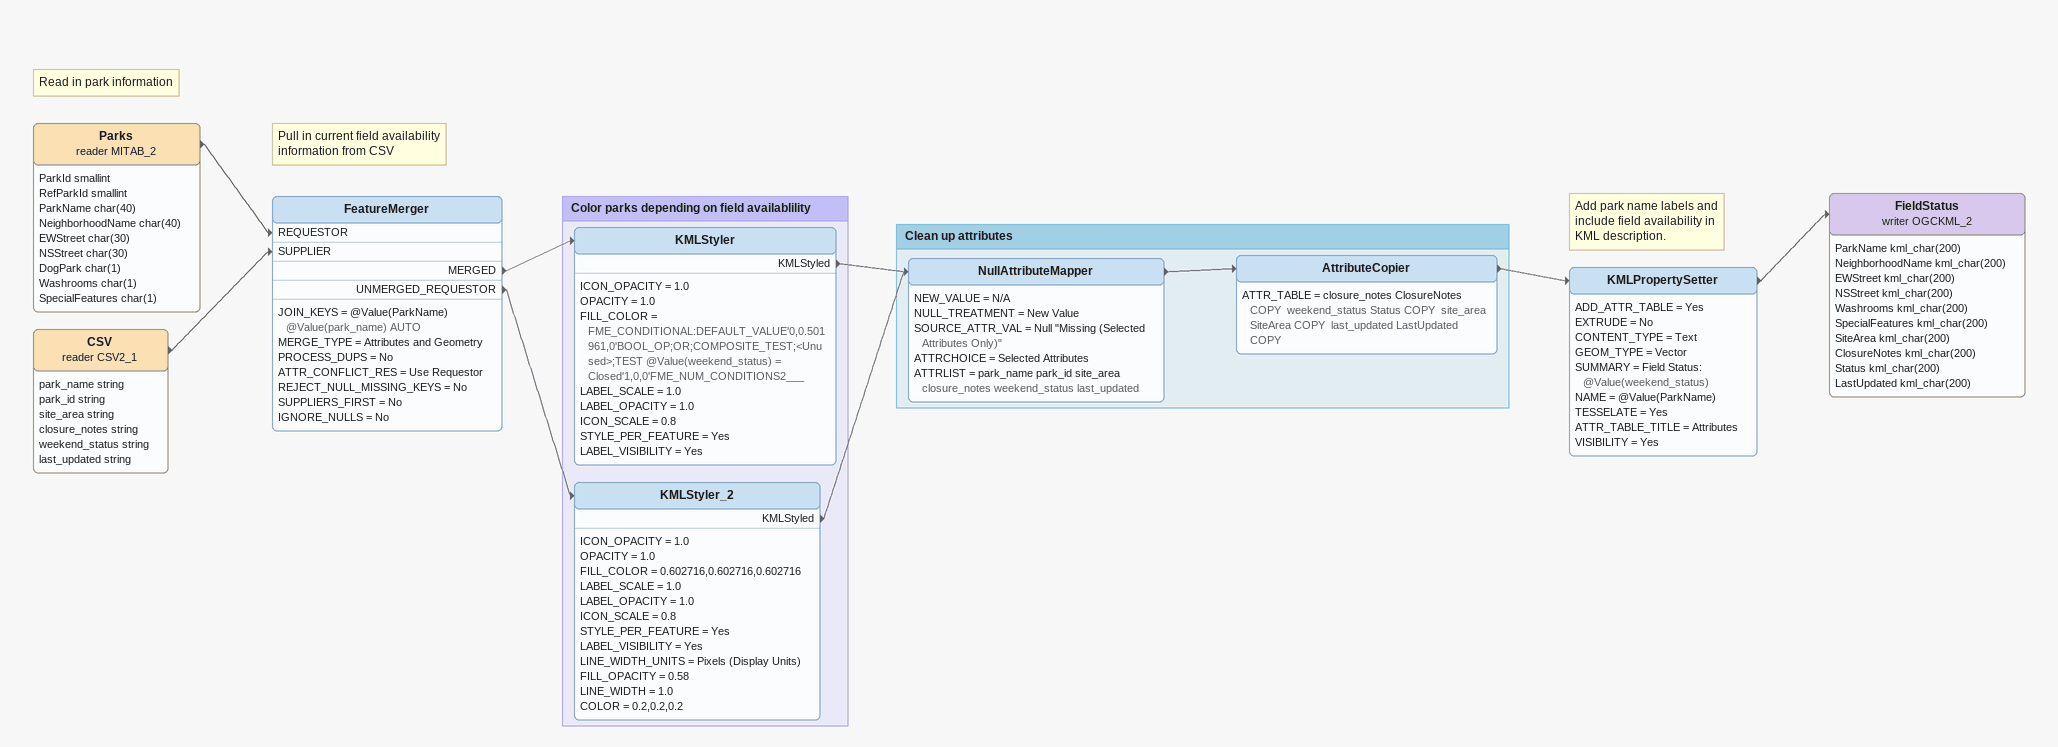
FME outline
Note: Read in park information
Parks (reader MITAB_2)
    attributes: ParkId smallint, RefParkId smallint, ParkName char(40), NeighborhoodName char(40), EWStreet char(30), NSStreet char(30), DogPark char(1), Washrooms char(1), SpecialFeatures char(1)
    -> FeatureMerger [REQUESTOR]
CSV (reader CSV2_1)
    attributes: park_name string, park_id string, site_area string, closure_notes string, weekend_status string, last_updated string
    -> FeatureMerger [SUPPLIER]
Note: Pull in current field availability / information from CSV
FeatureMerger
    JOIN_KEYS = @Value(ParkName) @Value(park_name) AUTO
    MERGE_TYPE = Attributes and Geometry
    PROCESS_DUPS = No
    ATTR_CONFLICT_RES = Use Requestor
    REJECT_NULL_MISSING_KEYS = No
    SUPPLIERS_FIRST = No
    IGNORE_NULLS = No
    MERGED -> KMLStyler
    UNMERGED_REQUESTOR -> KMLStyler_2
Note: Add park name labels and / include field availability in / KML description.
KMLPropertySetter
    ADD_ATTR_TABLE = Yes
    EXTRUDE = No
    CONTENT_TYPE = Text
    GEOM_TYPE = Vector
    SUMMARY = Field Status: @Value(weekend_status)
    NAME = @Value(ParkName)
    TESSELATE = Yes
    ATTR_TABLE_TITLE = Attributes
    VISIBILITY = Yes
    -> FieldStatus (writer OGCKML_2)
FieldStatus (writer OGCKML_2)
    attributes: ParkName kml_char(200), NeighborhoodName kml_char(200), EWStreet kml_char(200), NSStreet kml_char(200), Washrooms kml_char(200), SpecialFeatures kml_char(200), SiteArea kml_char(200), ClosureNotes kml_char(200), Status kml_char(200), LastUpdated kml_char(200)

Bookmark: Color parks depending on field availablility
KMLStyler
    ICON_OPACITY = 1.0
    OPACITY = 1.0
    FILL_COLOR = FME_CONDITIONAL:DEFAULT_VALUE'0,0.501961,0'BOOL_OP;OR;COMPOSITE_TEST;<Unused>;TEST @Value(weekend_status) = Closed'1,0,0'FME_NUM_CONDITIONS2___
    LABEL_SCALE = 1.0
    LABEL_OPACITY = 1.0
    ICON_SCALE = 0.8
    STYLE_PER_FEATURE = Yes
    LABEL_VISIBILITY = Yes
    KMLStyled -> NullAttributeMapper
KMLStyler_2
    ICON_OPACITY = 1.0
    OPACITY = 1.0
    FILL_COLOR = 0.602716,0.602716,0.602716
    LABEL_SCALE = 1.0
    LABEL_OPACITY = 1.0
    ICON_SCALE = 0.8
    STYLE_PER_FEATURE = Yes
    LABEL_VISIBILITY = Yes
    LINE_WIDTH_UNITS = Pixels (Display Units)
    FILL_OPACITY = 0.58
    LINE_WIDTH = 1.0
    COLOR = 0.2,0.2,0.2
    KMLStyled -> NullAttributeMapper

Bookmark: Clean up attributes
NullAttributeMapper
    NEW_VALUE = N/A
    NULL_TREATMENT = New Value
    SOURCE_ATTR_VAL = Null "Missing (Selected Attributes Only)"
    ATTRCHOICE = Selected Attributes
    ATTRLIST = park_name park_id site_area closure_notes weekend_status last_updated
    -> AttributeCopier
AttributeCopier
    ATTR_TABLE = closure_notes ClosureNotes COPY  weekend_status Status COPY  site_area SiteArea COPY  last_updated LastUpdated COPY
    -> KMLPropertySetter
